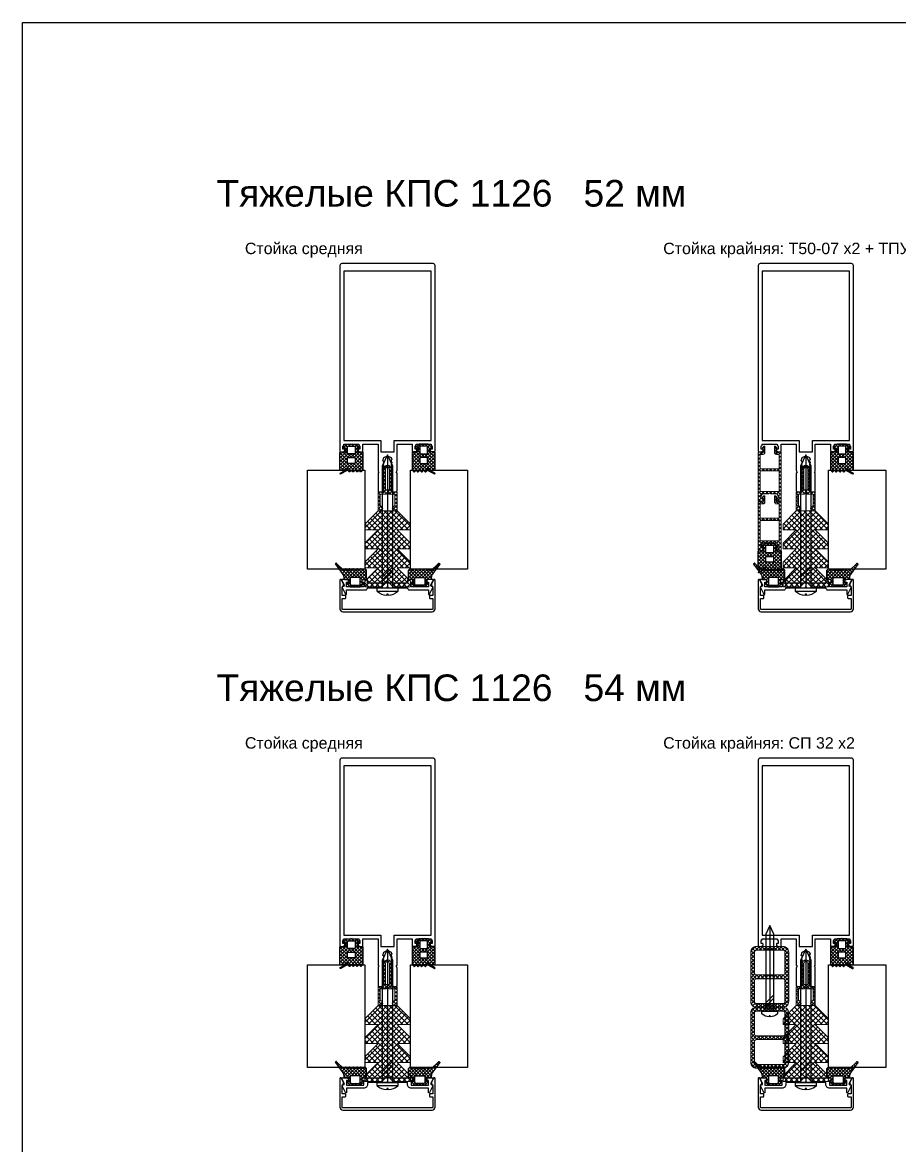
# Model space of a CAD drawing. Header units: millimetres. Extents: x 1744 to 18744, y -2272 to 2782.
# Drawn here: x 17148 to 17609, y 1986 to 2576 of the extents above; entities that cross this region are included whole.
import ezdxf

# ---------------------------------------------------------------- set-up
doc = ezdxf.new("R2010")
doc.units = ezdxf.units.MM
doc.layers.add('Steklopaket', color=5, linetype='Continuous')
doc.layers.add('подписи', color=7, linetype='Continuous')
doc.layers.add('Уплотнители', color=1, linetype='Continuous', lineweight=20)
doc.layers.add('Штриховка', color=1, linetype='Continuous', lineweight=5)
doc.styles.get("Standard").update_dxf_attribs({"font": 'arial.ttf'})

# ---------------------------------------------------------------- blocks, each defined once
blk = doc.blocks.new('КП45548')
at = {"color": 146, "true_color": 0x105689}
blk.add_lwpolyline([(-25, 21.5, 0.414214), (-24.5, 21), (-23.57, 21, 0.116434), (-23.44, 21.03), (-22.67, 21.42, 0.284079), (-22.5, 21.69), (-22.5, 22.2, 0.414214), (-22.8, 22.5), (-23.5, 22.5), (-23.5, 24), (-23.09, 24.41, 0.198912), (-23, 24.62), (-23, 25), (-19.44, 25, 0.284079), (-19.17, 25.17), (-19, 25.5), (-18.83, 25.17, 0.284079), (-18.56, 25), (-15, 25), (-15, 24.62, 0.198912), (-14.91, 24.41), (-14.5, 24), (-14.5, 22.5), (-15.2, 22.5, 0.414214), (-15.5, 22.2), (-15.5, 21.69, 0.284079), (-15.33, 21.42), (-14.56, 21.03, 0.116434), (-14.43, 21), (-13.5, 21, 0.414214), (-13, 21.5), (-13, 25), (-5, 25), (-5, 11.12, 0.198912), (-4.91, 10.91), (-4.5, 10.5), (-4.91, 10.09, 0.198912), (-5, 9.88), (-5, 0.5, 0.414214), (-4.5, 0), (-3.12, 0, 0.198912), (-2.91, 0.09), (-2.09, 0.91, 0.198912), (-2, 1.12), (-2, 1.46, 0.284079), (-2.17, 1.73), (-2.5, 1.9), (-2.17, 2.07, 0.284079), (-2, 2.34), (-2, 3.26, 0.284079), (-2.17, 3.53), (-2.5, 3.7), (-2.17, 3.87, 0.284079), (-2, 4.14), (-2, 5.06, 0.284079), (-2.17, 5.33), (-2.5, 5.5), (-2.17, 5.67, 0.284079), (-2, 5.94), (-2, 6.86, 0.284079), (-2.17, 7.13), (-2.5, 7.3), (-2.17, 7.47, 0.284079), (-2, 7.74), (-2, 8.66, 0.284079), (-2.17, 8.93), (-2.5, 9.1), (-2.17, 9.27, 0.284079), (-2, 9.54), (-2, 10.46, 0.284079), (-2.17, 10.73), (-2.5, 10.9), (-2.17, 11.07, 0.284079), (-2, 11.34), (-2, 12.26, 0.284079), (-2.17, 12.53), (-2.5, 12.7), (-2.17, 12.87, 0.284079), (-2, 13.14), (-2, 14.06, 0.284079), (-2.17, 14.33), (-2.5, 14.5), (-2.17, 14.67, 0.284079), (-2, 14.94), (-2, 15.86, 0.284079), (-2.17, 16.13), (-2.5, 16.3), (-2, 18), (0, 19), (2, 18), (2, 17.64, 0.284079), (2.17, 17.37), (2.5, 17.2), (2.17, 17.03, 0.284079), (2, 16.76), (2, 15.84, 0.284079), (2.17, 15.57), (2.5, 15.4), (2.17, 15.23, 0.284079), (2, 14.96), (2, 14.04, 0.284079), (2.17, 13.77), (2.5, 13.6), (2.17, 13.43, 0.284079), (2, 13.16), (2, 12.24, 0.284079), (2.17, 11.97), (2.5, 11.8), (2.17, 11.63, 0.284079), (2, 11.36), (2, 10.44, 0.284079), (2.17, 10.17), (2.5, 10), (2.17, 9.83, 0.284079), (2, 9.56), (2, 8.64, 0.284079), (2.17, 8.37), (2.5, 8.2), (2.17, 8.03, 0.284079), (2, 7.76), (2, 6.84, 0.284079), (2.17, 6.57), (2.5, 6.4), (2.17, 6.23, 0.284079), (2, 5.96), (2, 5.04, 0.284079), (2.17, 4.77), (2.5, 4.6), (2.17, 4.43, 0.284079), (2, 4.16), (2, 3.24, 0.284079), (2.17, 2.97), (2.5, 2.8), (2.17, 2.63, 0.284079), (2, 2.36), (2, 1.12, 0.198912), (2.09, 0.91), (2.91, 0.09, 0.198912), (3.12, 0), (4.5, 0, 0.414214), (5, 0.5), (5, 9.88, 0.198912), (4.91, 10.09), (4.5, 10.5), (4.91, 10.91, 0.198912), (5, 11.12), (5, 25), (13, 25), (13, 21.5, 0.414214), (13.5, 21), (14.43, 21, 0.116434), (14.56, 21.03), (15.33, 21.42, 0.284079), (15.5, 21.69), (15.5, 22.2, 0.414214), (15.2, 22.5), (14.5, 22.5), (14.5, 24), (14.91, 24.41, 0.198912), (15, 24.62), (15, 25), (18.56, 25, 0.284079), (18.83, 25.17), (19, 25.5), (19.17, 25.17, 0.284079), (19.44, 25), (23, 25), (23, 24.62, 0.198912), (23.09, 24.41), (23.5, 24), (23.5, 22.5), (22.8, 22.5, 0.414214), (22.5, 22.2), (22.5, 21.69, 0.284079), (22.67, 21.42), (23.44, 21.03, 0.116434), (23.57, 21), (24.5, 21, 0.414214), (25, 21.5), (25, 119, 0.414214), (24, 120), (-24, 120, 0.414214), (-25, 119)], format="xyb", close=True, dxfattribs=at)
blk.add_lwpolyline([(-3.5, 27), (-3.5, 21), (3.5, 21), (3.5, 27), (23, 27), (23, 116), (-23, 116), (-23, 27)], close=True, dxfattribs=at)
blk = doc.blocks.new('ТПУ-6002')
at = {"true_color": 0xafd9aa}
h = blk.add_hatch(dxfattribs=at)
h.set_pattern_fill('ANSI37', color=9, scale=10, angle=180, style=0)
h.set_pattern_definition([(225, (359.6389, 110.4286), (0.8838835, -0.8838835), []), (315, (359.6389, 110.4286), (0.8838835, 0.8838835), [])])
edge = h.paths.add_edge_path(flags=16)
edge.add_line((1.75, -1), (-1.75, -1))
edge.add_arc((-1.75, -1.25), 0.25, 90, 180)
edge.add_line((-2, -1.25), (-2, -4.75))
edge.add_arc((-1.75, -4.75), 0.25, 180, 270)
edge.add_line((-1.75, -5), (1.75, -5))
edge.add_arc((1.75, -4.75), 0.25, 270, 360)
edge.add_line((2, -4.75), (2, -1.25))
edge.add_arc((1.75, -1.25), 0.25, 0, 90)
edge = h.paths.add_edge_path()
edge.add_line((2.37, -12.66), (4.04, -13.57))
edge.add_arc((4.16, -13.35), 0.25, 241.51963, 270)
edge.add_line((4.16, -13.6), (5.75, -13.6))
edge.add_arc((5.75, -13.35), 0.25, 270, 360)
edge.add_line((6, -13.35), (6, -4.25))
edge.add_arc((5.75, -4.25), 0.25, 0, 90)
edge.add_line((5.75, -4), (3.25, -4))
edge.add_arc((3.25, -3.75), 0.25, 180, 270, ccw=False)
edge.add_line((3, -3.75), (3, -2.25))
edge.add_arc((3.25, -2.25), 0.25, 90, 180, ccw=False)
edge.add_line((3.25, -2), (3.9, -2))
edge.add_arc((3.9, -1.75), 0.25, 270, 405.06464)
edge.add_line((4.08, -1.57), (2.57, -0.07))
edge.add_arc((2.4, -0.25), 0.25, 45.06464, 90)
edge.add_line((2.4, 0), (-2.4, 0))
edge.add_arc((-2.4, -0.25), 0.25, 90, 134.93536)
edge.add_line((-2.57, -0.07), (-4.08, -1.57))
edge.add_arc((-3.9, -1.75), 0.25, 134.93536, 270)
edge.add_line((-3.9, -2), (-3.25, -2))
edge.add_arc((-3.25, -2.25), 0.25, 0, 90, ccw=False)
edge.add_line((-3, -2.25), (-3, -3.75))
edge.add_arc((-3.25, -3.75), 0.25, -90, 0, ccw=False)
edge.add_line((-3.25, -4), (-5.75, -4))
edge.add_arc((-5.75, -4.25), 0.25, 90, 180)
edge.add_line((-6, -4.25), (-6, -13.5))
edge.add_arc((-5.75, -13.5), 0.25, 180, 225)
edge.add_line((-5.93, -13.67), (-5.18, -14.42))
edge.add_arc((-5, -14.25), 0.25, 225, 315)
edge.add_line((-4.82, -14.42), (-4.18, -13.78))
edge.add_arc((-4, -13.95), 0.25, 45, 135, ccw=False)
edge.add_line((-3.82, -13.78), (-3.18, -14.42))
edge.add_arc((-3, -14.25), 0.25, 225, 315)
edge.add_line((-2.82, -14.42), (-2.18, -13.78))
edge.add_arc((-2, -13.95), 0.25, 45, 135, ccw=False)
edge.add_line((-1.82, -13.78), (-1.18, -14.42))
edge.add_arc((-1, -14.25), 0.25, 225, 315)
edge.add_line((-0.82, -14.42), (-0.18, -13.78))
edge.add_arc((0, -13.95), 0.25, 45, 135, ccw=False)
edge.add_line((0.18, -13.78), (0.82, -14.42))
edge.add_arc((1, -14.25), 0.25, 225, 315)
edge.add_line((1.18, -14.42), (1.87, -13.73))
edge.add_arc((2.04, -13.91), 0.25, 61.51963, 135, ccw=False)
edge.add_line((2.16, -13.69), (5.63, -15.57))
edge.add_arc((5.75, -15.35), 0.25, 241.51963, 421.51963)
edge.add_line((5.87, -15.13), (2.13, -13.1))
edge.add_arc((2.25, -12.88), 0.25, 61.51963, 241.51963, ccw=False)
edge = h.paths.add_edge_path(flags=16)
edge.add_line((1.75, -7), (-1.75, -7))
edge.add_arc((-1.75, -7.25), 0.25, 90, 180)
edge.add_line((-2, -7.25), (-2, -9.75))
edge.add_arc((-1.75, -9.75), 0.25, 180, 270)
edge.add_line((-1.75, -10), (1.75, -10))
edge.add_arc((1.75, -9.75), 0.25, 270, 360)
edge.add_line((2, -9.75), (2, -7.25))
edge.add_arc((1.75, -7.25), 0.25, 0, 90)
at = {"color": 9, "true_color": 0xafd9aa}
for points in [[(2.37, -12.66), (4.04, -13.57, 0.124913), (4.16, -13.6), (5.75, -13.6, 0.414214), (6, -13.35), (6, -4.25, 0.414214), (5.75, -4), (3.25, -4, -0.414214), (3, -3.75), (3, -2.25, -0.414214), (3.25, -2), (3.9, -2, 0.668587), (4.08, -1.57), (2.57, -0.07, 0.198619), (2.4, 0), (-2.4, 0, 0.198619), (-2.57, -0.07), (-4.08, -1.57, 0.668587), (-3.9, -2), (-3.25, -2, -0.414214), (-3, -2.25), (-3, -3.75, -0.414214), (-3.25, -4), (-5.75, -4, 0.414214), (-6, -4.25), (-6, -13.5, 0.198912), (-5.93, -13.67), (-5.18, -14.42, 0.414214), (-4.82, -14.42), (-4.18, -13.78, -0.414214), (-3.82, -13.78), (-3.18, -14.42, 0.414214), (-2.82, -14.42), (-2.18, -13.78, -0.414214), (-1.82, -13.78), (-1.18, -14.42, 0.414214), (-0.82, -14.42), (-0.18, -13.78, -0.414214), (0.18, -13.78), (0.82, -14.42, 0.414214), (1.18, -14.42), (1.87, -13.73, -0.332076), (2.16, -13.69), (5.63, -15.57, 1), (5.87, -15.13), (2.13, -13.1, -1)], [(1.75, -1), (-1.75, -1, 0.414214), (-2, -1.25), (-2, -4.75, 0.414214), (-1.75, -5), (1.75, -5, 0.414214), (2, -4.75), (2, -1.25, 0.414214)], [(1.75, -7), (-1.75, -7, 0.414214), (-2, -7.25), (-2, -9.75, 0.414214), (-1.75, -10), (1.75, -10, 0.414214), (2, -9.75), (2, -7.25, 0.414214)]]:
    blk.add_lwpolyline(points, format="xyb", close=True, dxfattribs=at)
blk = doc.blocks.new('КПС 917')
blk.add_lwpolyline([(10.5, 1.08), (0.62, 1.08, 0.198912), (0.41, 0.99), (0, 0.58), (-0.41, 0.99, 0.198912), (-0.62, 1.08), (-10.5, 1.08, 0.414214), (-11.5, 2.08), (-21.5, 2.08), (-21.5, 4.28, 0.414214), (-21.8, 4.58), (-21.83, 4.58, 0.291473), (-22.1, 4.41), (-23.77, 0.83, 0.414214), (-23.63, 0.43), (-22.87, 0.08, -0.414214), (-22.73, -0.32), (-23.97, -2.99, 0.548619), (-23.7, -3.42), (-21.57, -3.42, 0.116434), (-21.44, -3.39), (-20.67, -3, 0.284079), (-20.5, -2.73), (-20.5, -2.22, 0.414214), (-20.8, -1.92), (-21.5, -1.92), (-21.5, 0.58), (-12.5, 0.58), (-12.5, -1.92), (-13.2, -1.92, 0.414214), (-13.5, -2.22), (-13.5, -2.73, 0.284079), (-13.33, -3), (-12.56, -3.39, 0.116434), (-12.43, -3.42), (-11, -3.42, 0.414214), (-10.5, -2.92), (-10.5, -1.42), (10.5, -1.42), (10.5, -2.92, 0.414214), (11, -3.42), (12.43, -3.42, 0.116434), (12.56, -3.39), (13.33, -3, 0.284079), (13.5, -2.73), (13.5, -2.22, 0.414214), (13.2, -1.92), (12.5, -1.92), (12.5, 0.58), (21.5, 0.58), (21.5, -1.92), (20.8, -1.92, 0.414214), (20.5, -2.22), (20.5, -2.73, 0.284079), (20.67, -3), (21.44, -3.39, 0.116434), (21.57, -3.42), (23.7, -3.42, 0.548619), (23.97, -2.99), (22.73, -0.32, -0.414214), (22.87, 0.08), (23.63, 0.43, 0.414214), (23.77, 0.83), (22.1, 4.41, 0.291473), (21.83, 4.58), (21.8, 4.58, 0.414214), (21.5, 4.28), (21.5, 2.08), (11.5, 2.08, 0.414214)], format="xyb", close=True)
blk = doc.blocks.new('ТПУ-007ММ')
at = {"true_color": 0xafd9aa}
h = blk.add_hatch(dxfattribs=at)
h.set_pattern_fill('ANSI37', color=9, scale=10, angle=180, style=0)
h.set_pattern_definition([(225, (-3851.0623, 2334.4012), (0.88388348, -0.88388348), []), (315, (-3851.0623, 2334.4012), (0.88388348, 0.88388348), [])])
edge = h.paths.add_edge_path(flags=16)
edge.add_line((2.1, -1), (-2.1, -1))
edge.add_arc((-2.1, -1.5), 0.5, 90, 180)
edge.add_line((-2.6, -1.5), (-2.6, -4.5))
edge.add_arc((-2.1, -4.5), 0.5, 180, 270)
edge.add_line((-2.1, -5), (2.1, -5))
edge.add_arc((2.1, -4.5), 0.5, 270, 360)
edge.add_line((2.6, -4.5), (2.6, -1.5))
edge.add_arc((2.1, -1.5), 0.5, 0, 90)
edge = h.paths.add_edge_path()
edge.add_arc((-3.85, -2.25), 0.25, 0, 90, ccw=False)
edge.add_line((-3.6, -2.25), (-3.6, -3.75))
edge.add_arc((-3.85, -3.75), 0.25, -90, 0, ccw=False)
edge.add_line((-3.85, -4), (-5.75, -4))
edge.add_arc((-5.75, -4.25), 0.25, 90, 180)
edge.add_line((-6, -4.25), (-6, -8.62))
edge.add_arc((-5.8, -8.62), 0.2, 180, 225)
edge.add_line((-5.94, -8.76), (-5.18, -9.53))
edge.add_arc((-5, -9.35), 0.25, 225, 315)
edge.add_line((-4.82, -9.53), (-4.18, -8.88))
edge.add_arc((-4, -9.06), 0.25, 45, 135, ccw=False)
edge.add_line((-3.82, -8.88), (-3.18, -9.53))
edge.add_arc((-3, -9.35), 0.25, 225, 315)
edge.add_line((-2.82, -9.53), (-2.18, -8.88))
edge.add_arc((-2, -9.06), 0.25, 45, 135, ccw=False)
edge.add_line((-1.82, -8.88), (-1.18, -9.53))
edge.add_arc((-1, -9.35), 0.25, 225, 315)
edge.add_line((-0.82, -9.53), (-0.18, -8.88))
edge.add_arc((0, -9.06), 0.25, 45, 135, ccw=False)
edge.add_line((0.18, -8.88), (0.82, -9.53))
edge.add_arc((1, -9.35), 0.25, 225, 315)
edge.add_line((1.18, -9.53), (1.82, -8.88))
edge.add_arc((2, -9.06), 0.25, 45, 135, ccw=False)
edge.add_line((2.18, -8.88), (2.82, -9.53))
edge.add_arc((3, -9.35), 0.25, 225, 315)
edge.add_line((3.18, -9.53), (3.82, -8.88))
edge.add_arc((4, -9.06), 0.25, 45, 135, ccw=False)
edge.add_line((4.18, -8.88), (4.82, -9.53))
edge.add_arc((5, -9.35), 0.25, 225, 315)
edge.add_line((5.18, -9.53), (5.82, -8.88))
edge.add_arc((6, -9.06), 0.25, 45, 135, ccw=False)
edge.add_line((6.18, -8.88), (9.82, -12.42))
edge.add_arc((10, -12.25), 0.25, 225, 315)
edge.add_line((10.18, -12.42), (10.39, -12.21))
edge.add_arc((10.21, -12.04), 0.25, 315, 380.22486)
edge.add_line((10.44, -11.95), (6.8, -7.06))
edge.add_arc((10, -4.67), 4, 180, 216.76049, ccw=False)
edge.add_line((6, -4.67), (6, -4.3))
edge.add_arc((5.7, -4.3), 0.3, 360, 450)
edge.add_line((5.7, -4), (3.85, -4))
edge.add_arc((3.85, -3.75), 0.25, 180, 270, ccw=False)
edge.add_line((3.6, -3.75), (3.6, -2.25))
edge.add_arc((3.85, -2.25), 0.25, 90, 180, ccw=False)
edge.add_line((3.85, -2), (4.1, -2))
edge.add_arc((4.1, -1.75), 0.25, 270, 405.06464)
edge.add_line((4.28, -1.57), (2.57, -0.07))
edge.add_arc((2.4, -0.25), 0.25, 45.06464, 90)
edge.add_line((2.4, 0), (-2.4, 0))
edge.add_arc((-2.4, -0.25), 0.25, 90, 134.93536)
edge.add_line((-2.57, -0.07), (-4.28, -1.57))
edge.add_arc((-4.1, -1.75), 0.25, 134.93536, 270)
edge.add_line((-4.1, -2), (-3.85, -2))
at = {"color": 9, "true_color": 0xafd9aa}
for points in [[(-3.85, -2, -0.414214), (-3.6, -2.25), (-3.6, -3.75, -0.414214), (-3.85, -4), (-5.75, -4, 0.414214), (-6, -4.25), (-6, -8.62, 0.198912), (-5.94, -8.76), (-5.18, -9.53, 0.414214), (-4.82, -9.53), (-4.18, -8.88, -0.414214), (-3.82, -8.88), (-3.18, -9.53, 0.414214), (-2.82, -9.53), (-2.18, -8.88, -0.414214), (-1.82, -8.88), (-1.18, -9.53, 0.414214), (-0.82, -9.53), (-0.18, -8.88, -0.414214), (0.18, -8.88), (0.82, -9.53, 0.414214), (1.18, -9.53), (1.82, -8.88, -0.414214), (2.18, -8.88), (2.82, -9.53, 0.414214), (3.18, -9.53), (3.82, -8.88, -0.414214), (4.18, -8.88), (4.82, -9.53, 0.414214), (5.18, -9.53), (5.82, -8.88, -0.414214), (6.18, -8.88), (9.82, -12.42, 0.414214), (10.18, -12.42), (10.39, -12.21, 0.292538), (10.44, -11.95), (6.8, -7.06, -0.161788), (6, -4.67), (6, -4.3, 0.414214), (5.7, -4), (3.85, -4, -0.414214), (3.6, -3.75), (3.6, -2.25, -0.414214), (3.85, -2), (4.1, -2, 0.668587), (4.28, -1.57), (2.57, -0.07, 0.198619), (2.4, 0), (-2.4, 0, 0.198619), (-2.57, -0.07), (-4.28, -1.57, 0.668587), (-4.1, -2)], [(2.1, -1), (-2.1, -1, 0.414214), (-2.6, -1.5), (-2.6, -4.5, 0.414214), (-2.1, -5), (2.1, -5, 0.414214), (2.6, -4.5), (2.6, -1.5, 0.414214)]]:
    blk.add_lwpolyline(points, format="xyb", close=True, dxfattribs=at)
blk = doc.blocks.new('КП45310')
at = {"color": 0}
blk.add_lwpolyline([(23.8, -4.26), (23.8, -8.78, -0.279739), (23.48, -9.31, 0.401559), (23.17, -10.23), (24.24, -12.52, 0.802585), (25, -12.36), (25, 2.74, 0.414214), (23.5, 4.24), (-23.5, 4.24, 0.414214), (-25, 2.74), (-25, -12.36, 0.802585), (-24.24, -12.52), (-23.17, -10.23, 0.401559), (-23.48, -9.31, -0.279739), (-23.8, -8.78), (-23.8, -4.26), (-22.3, -4.26, 0.414214), (-22, -3.96), (-22, -3.06, 0.414214), (-22.3, -2.76), (-23.8, -2.76), (-23.8, 2.74, -0.414214), (-23.5, 3.04), (23.5, 3.04, -0.414214), (23.8, 2.74), (23.8, -2.76), (22.3, -2.76, 0.414214), (22, -3.06), (22, -3.96, 0.414214), (22.3, -4.26)], format="xyb", close=True, dxfattribs=at)
blk = doc.blocks.new('ВС 5.5х70 А2 DIN7981')
for p, q in [((0, 0), (0, -70)), ((-5.4, -71.69), (5.4, -71.69))]:
    blk.add_line(p, q)
for points in [[(2.75, -70), (2.75, -5.9), (0, 0), (-2.75, -5.9), (-2.75, -70)], [(-2.75, -66.67), (2.75, -61.17), (2.75, -58.88), (-2.75, -64.38)]]:
    blk.add_lwpolyline(points, close=True)
blk.add_lwpolyline([(-0.39, -73.94, -0.161849), (-5.22, -72.08, -0.223888), (-5.4, -71.69), (-5.4, -70), (5.4, -70), (5.4, -71.69, -0.223888), (5.22, -72.08, -0.161849), (0.39, -73.94), (0.39, -73.24), (-0.39, -73.24)], format="xyb", close=True)
blk = doc.blocks.new('Т50-07')
at = {"layer": 'Штриховка', "lineweight": 5}
h = blk.add_hatch(dxfattribs=at)
h.set_pattern_fill('ANSI37', color=256, scale=11.2, angle=90, style=0)
h.set_pattern_definition([(135, (-11406.9071, 3792.9893), (-0.9899495, -0.9899495), []), (225, (-11406.9071, 3792.9893), (0.9899495, -0.9899495), [])])
h.paths.add_polyline_path([(1.2, 5), (1.2, -5), (12, -5), (12, 5)], flags=16)
edge = h.paths.add_edge_path()
edge.add_line((0, 5), (-7.5, 5))
edge.add_line((-7.5, 5), (-7.5, 3.5))
edge.add_arc((-8.5, 3.5), 1, -90, 0, ccw=False)
edge.add_line((-8.5, 2.5), (-11.48, 2.5))
edge.add_arc((-11.48, 2.82), 0.317, 135, 270, ccw=False)
edge.add_line((-11.71, 3.04), (-11.04, 3.71))
edge.add_arc((-10.82, 3.5), 0.3, 45, 135, ccw=False)
edge.add_line((-10.61, 3.71), (-10.4, 3.5))
edge.add_line((-10.4, 3.5), (-8.5, 3.5))
edge.add_line((-8.5, 3.5), (-8.5, 4.8))
edge.add_arc((-8.5, 5.1), 0.3, 180, 270, ccw=False)
edge.add_line((-8.8, 5.1), (-8.8, 5.7))
edge.add_arc((-8.5, 5.7), 0.3, 90, 180, ccw=False)
edge.add_line((-8.5, 6), (16.7, 6))
edge.add_arc((16.7, 5.5), 0.5, 0, 90, ccw=False)
edge.add_line((17.2, 5.5), (17.2, 4.57))
edge.add_arc((16.9, 4.57), 0.3, -26.56505, 0, ccw=False)
edge.add_line((17.17, 4.44), (16.78, 3.67))
edge.add_arc((16.51, 3.8), 0.3, 270, 333.43495, ccw=False)
edge.add_line((16.51, 3.5), (16, 3.5))
edge.add_arc((16, 3.8), 0.3, 180, 270, ccw=False)
edge.add_line((15.7, 3.8), (15.7, 4.5))
edge.add_line((15.7, 4.5), (14.2, 4.5))
edge.add_line((14.2, 4.5), (13.79, 4.09))
edge.add_arc((13.58, 4.3), 0.3, 270, 315, ccw=False)
edge.add_line((13.58, 4), (13.2, 4))
edge.add_line((13.2, 4), (13.2, 0.62))
edge.add_arc((12.9, 0.62), 0.3, -45, 0, ccw=False)
edge.add_line((13.11, 0.41), (12.7, 0))
edge.add_line((12.7, 0), (13.11, -0.41))
edge.add_arc((12.9, -0.62), 0.3, 0, 45, ccw=False)
edge.add_line((13.2, -0.62), (13.2, -4))
edge.add_line((13.2, -4), (13.58, -4))
edge.add_arc((13.58, -4.3), 0.3, 45, 90, ccw=False)
edge.add_line((13.79, -4.09), (14.2, -4.5))
edge.add_line((14.2, -4.5), (15.7, -4.5))
edge.add_line((15.7, -4.5), (15.7, -3.8))
edge.add_arc((16, -3.8), 0.3, 90, 180, ccw=False)
edge.add_line((16, -3.5), (16.51, -3.5))
edge.add_arc((16.51, -3.8), 0.3, 26.56505, 90, ccw=False)
edge.add_line((16.78, -3.67), (17.17, -4.44))
edge.add_arc((16.9, -4.57), 0.3, 0, 26.56505, ccw=False)
edge.add_line((17.2, -4.57), (17.2, -5.5))
edge.add_arc((16.7, -5.5), 0.5, -90, 0, ccw=False)
edge.add_line((16.7, -6), (-8.5, -6))
edge.add_arc((-8.5, -5.7), 0.3, 180, 270, ccw=False)
edge.add_line((-8.8, -5.7), (-8.8, -5.1))
edge.add_arc((-8.5, -5.1), 0.3, 90, 180, ccw=False)
edge.add_line((-8.5, -4.8), (-8.5, -3.5))
edge.add_line((-8.5, -3.5), (-10.4, -3.5))
edge.add_line((-10.4, -3.5), (-10.61, -3.71))
edge.add_arc((-10.82, -3.5), 0.3, 225, 315, ccw=False)
edge.add_line((-11.04, -3.71), (-11.71, -3.04))
edge.add_arc((-11.48, -2.82), 0.317, 90, 225, ccw=False)
edge.add_line((-11.48, -2.5), (-8.5, -2.5))
edge.add_arc((-8.5, -3.5), 1, 0, 90, ccw=False)
edge.add_line((-7.5, -3.5), (-7.5, -5))
edge.add_line((-7.5, -5), (0, -5))
edge.add_line((0, -5), (0, 5))
at = {"layer": 'Уплотнители'}
blk.add_lwpolyline([(0, 5), (-7.5, 5), (-7.5, 3.5, -0.414214), (-8.5, 2.5), (-11.48, 2.5, -0.668179), (-11.71, 3.04), (-11.04, 3.71, -0.414214), (-10.61, 3.71), (-10.4, 3.5), (-8.5, 3.5), (-8.5, 4.8, -0.414214), (-8.8, 5.1), (-8.8, 5.7, -0.414214), (-8.5, 6), (16.7, 6, -0.414214), (17.2, 5.5), (17.2, 4.57, -0.116434), (17.17, 4.44), (16.78, 3.67, -0.284079), (16.51, 3.5), (16, 3.5, -0.414214), (15.7, 3.8), (15.7, 4.5), (14.2, 4.5), (13.79, 4.09, -0.198912), (13.58, 4), (13.2, 4), (13.2, 0.62, -0.198912), (13.11, 0.41), (12.7, 0), (13.11, -0.41, -0.198912), (13.2, -0.62), (13.2, -4), (13.58, -4, -0.198912), (13.79, -4.09), (14.2, -4.5), (15.7, -4.5), (15.7, -3.8, -0.414214), (16, -3.5), (16.51, -3.5, -0.284079), (16.78, -3.67), (17.17, -4.44, -0.116434), (17.2, -4.57), (17.2, -5.5, -0.414214), (16.7, -6), (-8.5, -6, -0.414214), (-8.8, -5.7), (-8.8, -5.1, -0.414214), (-8.5, -4.8), (-8.5, -3.5), (-10.4, -3.5), (-10.61, -3.71, -0.414214), (-11.04, -3.71), (-11.71, -3.04, -0.668179), (-11.48, -2.5), (-8.5, -2.5, -0.414214), (-7.5, -3.5), (-7.5, -5), (0, -5)], format="xyb", close=True, dxfattribs=at)
blk.add_lwpolyline([(1.2, 5), (1.2, -5), (12, -5), (12, 5)], close=True, dxfattribs=at)
blk = doc.blocks.new('КП45313-2')
blk.add_lwpolyline([(-12.43, -2.6, -0.116434), (-12.56, -2.57), (-13.33, -2.18, -0.284079), (-13.5, -1.92), (-13.5, -1.4, -0.414214), (-13.2, -1.1), (-12.5, -1.1), (-12.5, 1.4), (-21.5, 1.4), (-21.5, -1.1), (-20.8, -1.1, -0.414214), (-20.5, -1.4), (-20.5, -1.92, -0.284079), (-20.67, -2.18), (-21.44, -2.57, -0.116434), (-21.57, -2.6), (-23.7, -2.6, -0.548619), (-23.97, -2.17), (-22.73, 0.5, 0.414214), (-22.87, 0.89), (-23.63, 1.25, -0.414214), (-23.77, 1.64), (-22.1, 5.23, -0.291473), (-21.83, 5.4), (-21.8, 5.4, -0.414214), (-21.5, 5.1), (-21.5, 2.9), (-12.5, 2.9, -0.414214), (-10.5, 0.9), (-10.5, -0.1), (-0.44, -0.1, -0.284079), (-0.17, -0.27), (0, -0.6), (0.17, -0.27, -0.284079), (0.44, -0.1), (10.5, -0.1), (10.5, 0.9, -0.414214), (12.5, 2.9), (21.5, 2.9), (21.5, 5.1, -0.414214), (21.8, 5.4), (21.83, 5.4, -0.291473), (22.1, 5.23), (23.77, 1.64, -0.414214), (23.63, 1.25), (22.87, 0.89, 0.414214), (22.73, 0.5), (23.97, -2.17, -0.548619), (23.7, -2.6), (21.57, -2.6, -0.116434), (21.44, -2.57), (20.67, -2.18, -0.284079), (20.5, -1.92), (20.5, -1.4, -0.414214), (20.8, -1.1), (21.5, -1.1), (21.5, 1.4), (12.5, 1.4), (12.5, -1.1), (13.2, -1.1, -0.414214), (13.5, -1.4), (13.5, -1.92, -0.284079), (13.33, -2.18), (12.56, -2.57, -0.116434), (12.43, -2.6)], format="xyb", close=True)
blk = doc.blocks.new('Т50-03')
at = {"layer": 'Штриховка', "lineweight": 5}
h = blk.add_hatch(dxfattribs=at)
h.set_pattern_fill('ANSI37', color=256, scale=11.2, angle=90, style=0)
h.set_pattern_definition([(135, (-7152.173, 3902.1519), (-0.9899495, -0.9899495), []), (225, (-7152.173, 3902.1519), (0.9899495, -0.9899495), [])])
edge = h.paths.add_edge_path()
edge.add_arc((-20.75, -3.75), 1.25, 9.2818, 180)
edge.add_line((-22, -3.75), (-22, -4.7))
edge.add_arc((-21.7, -4.7), 0.3, 180, 270)
edge.add_line((-21.7, -5), (-12.3, -5))
edge.add_arc((-12.3, -4.7), 0.3, 270, 360)
edge.add_line((-12, -4.7), (-12, -2.3))
edge.add_arc((-11.7, -2.3), 0.3, 90, 180, ccw=False)
edge.add_line((-11.7, -2), (-5.2, -2))
edge.add_arc((-5, -2), 0.2, 180, 360)
edge.add_line((-4.8, -2), (0, -2))
edge.add_arc((0, 0), 2, 270, 450)
edge.add_line((0, 2), (-4.8, 2))
edge.add_arc((-5, 2), 0.2, 0, 180)
edge.add_line((-5.2, 2), (-11.7, 2))
edge.add_arc((-11.7, 2.3), 0.3, 180, 270, ccw=False)
edge.add_line((-12, 2.3), (-12, 4.7))
edge.add_arc((-12.3, 4.7), 0.3, 0, 90)
edge.add_line((-12.3, 5), (-21.7, 5))
edge.add_arc((-21.7, 4.7), 0.3, 90, 180)
edge.add_line((-22, 4.7), (-22, 3.75))
edge.add_arc((-20.75, 3.75), 1.25, 180, 350.7182)
edge.add_arc((-19.22, 3.5), 0.3, 90, 170.7182, ccw=False)
edge.add_line((-19.22, 3.8), (-13.2, 3.8))
edge.add_line((-13.2, 3.8), (-13.2, 0.82))
edge.add_arc((-12.9, 0.82), 0.3, 180, 225)
edge.add_line((-13.11, 0.61), (-12.5, 0))
edge.add_line((-12.5, 0), (-13.11, -0.61))
edge.add_arc((-12.9, -0.82), 0.3, 135, 180)
edge.add_line((-13.2, -0.82), (-13.2, -3.8))
edge.add_line((-13.2, -3.8), (-19.22, -3.8))
edge.add_arc((-19.22, -3.5), 0.3, 189.2818, 270, ccw=False)
edge = h.paths.add_edge_path(flags=16)
edge.add_line((-11, 1), (0, 1))
edge.add_arc((0, 0), 1, -90, 90, ccw=False)
edge.add_line((0, -1), (-11, -1))
edge.add_line((-11, -1), (-11, 1))
at = {"layer": 'Уплотнители'}
for points in [[(-19.52, -3.55, 0.922113), (-22, -3.75), (-22, -4.7, 0.414214), (-21.7, -5), (-12.3, -5, 0.414214), (-12, -4.7), (-12, -2.3, -0.414214), (-11.7, -2), (-5.2, -2, 1), (-4.8, -2), (0, -2, 1), (0, 2), (-4.8, 2, 1), (-5.2, 2), (-11.7, 2, -0.414214), (-12, 2.3), (-12, 4.7, 0.414214), (-12.3, 5), (-21.7, 5, 0.414214), (-22, 4.7), (-22, 3.75, 0.922113), (-19.52, 3.55, -0.367523), (-19.22, 3.8), (-13.2, 3.8), (-13.2, 0.82, 0.198912), (-13.11, 0.61), (-12.5, 0), (-13.11, -0.61, 0.198912), (-13.2, -0.82), (-13.2, -3.8), (-19.22, -3.8, -0.367523)], [(-11, 1), (0, 1, -1), (0, -1), (-11, -1)]]:
    blk.add_lwpolyline(points, format="xyb", close=True, dxfattribs=at)
blk = doc.blocks.new('Т50-10')
at = {"layer": 'Штриховка', "lineweight": 5, "true_color": 0x5e67af}
h = blk.add_hatch(dxfattribs=at)
h.set_pattern_fill('NET', color=165, scale=16, angle=-45, style=0)
h.set_pattern_definition([(315, (4299.9565, 8121.2784), (1.41421356, 1.41421356), []), (45, (4299.9565, 8121.2784), (-1.41421356, 1.41421356), [])])
h.paths.add_polyline_path([(-40, -3), (-40, -12), (-37, -12), (-30, -5), (-30, -12), (-27, -12), (-20, -5), (-20, -12), (-17, -12), (-10, -5), (-10, -12), (-7, -12), (0, -5), (0, 5), (-7, 12), (-10, 12), (-10, 5), (-17, 12), (-20, 12), (-20, 5), (-27, 12), (-30, 12), (-30, 5), (-37, 12), (-40, 12), (-40, 3), (-37, 0)])
at = {"layer": 'Уплотнители', "color": 165, "true_color": 0x5e67af}
blk.add_line((-37, 0), (-1.5, 0), dxfattribs=at)
blk.add_lwpolyline([(-40, -3), (-40, -12), (-37, -12), (-30, -5), (-30, -12), (-27, -12), (-20, -5), (-20, -12), (-17, -12), (-10, -5), (-10, -12), (-7, -12), (0, -5), (0, 5), (-7, 12), (-10, 12), (-10, 5), (-17, 12), (-20, 12), (-20, 5), (-27, 12), (-30, 12), (-30, 5), (-37, 12), (-40, 12), (-40, 3), (-37, 0)], close=True, dxfattribs=at)
blk = doc.blocks.new('speyser32')
for points in [[(20, 29), (20, 3, -0.414214), (17, 0), (3, 0, -0.414214), (0, 3), (0, 29, -0.414214), (3, 32), (17, 32, -0.414214)], [(17, 30), (3, 30, 0.414214), (2, 29), (2, 18, 0.414214), (3, 17), (17, 17, 0.414214), (18, 18), (18, 29, 0.414214)], [(18, 14), (18, 3, -0.414214), (17, 2), (3, 2, -0.414214), (2, 3), (2, 14, -0.414214), (3, 15), (17, 15, -0.414214)]]:
    blk.add_lwpolyline(points, format="xyb", close=True)
blk = doc.blocks.new('Спейсер 32')
at = {"layer": 'Штриховка', "lineweight": 5}
h = blk.add_hatch(dxfattribs=at)
h.set_pattern_fill('ANSI37', color=256, scale=11.2, angle=90, style=0)
h.set_pattern_definition([(135, (-7577.3057, 3664.8835), (-0.9899495, -0.9899495), []), (225, (-7577.3057, 3664.8835), (0.9899495, -0.9899495), [])])
edge = h.paths.add_edge_path()
edge.add_line((3, 10), (29, 10))
edge.add_arc((29, 7), 3, 0, 90, ccw=False)
edge.add_line((32, 7), (32, -7))
edge.add_arc((29, -7), 3, -90, 0, ccw=False)
edge.add_line((29, -10), (3, -10))
edge.add_arc((3, -7), 3, 180, 270, ccw=False)
edge.add_line((0, -7), (0, 7))
edge.add_arc((3, 7), 3, 90, 180, ccw=False)
edge = h.paths.add_edge_path(flags=16)
edge.add_line((2, 7), (2, -7))
edge.add_arc((3, -7), 1, 180, 270)
edge.add_line((3, -8), (14, -8))
edge.add_arc((14, -7), 1, 270, 360)
edge.add_line((15, -7), (15, 7))
edge.add_arc((14, 7), 1, 360, 450)
edge.add_line((14, 8), (3, 8))
edge.add_arc((3, 7), 1, 90, 180)
edge = h.paths.add_edge_path(flags=16)
edge.add_line((18, 8), (29, 8))
edge.add_arc((29, 7), 1, 0, 90, ccw=False)
edge.add_line((30, 7), (30, -7))
edge.add_arc((29, -7), 1, -90, 0, ccw=False)
edge.add_line((29, -8), (18, -8))
edge.add_arc((18, -7), 1, 180, 270, ccw=False)
edge.add_line((17, -7), (17, 7))
edge.add_arc((18, 7), 1, 90, 180, ccw=False)
at = {"layer": 'Уплотнители', "rotation": 90}
blk.add_blockref('speyser32', (32, -10), dxfattribs=at)
blk = doc.blocks.new('ВС 4.2х45 А2 DIN7981')
blk.add_line((-45, 0), (0, 0))
for points in [[(0, 2.1), (-40.5, 2.1), (-45, 0), (-40.5, -2.1), (0, -2.1)], [(-2.54, -2.1), (-6.74, 2.1), (-8.49, 2.1), (-4.29, -2.1)]]:
    blk.add_lwpolyline(points, close=True)
blk.add_lwpolyline([(3.01, -0.3, -0.161849), (1.58, -3.98, -0.223888), (1.29, -4.12), (0, -4.12), (0, 4.12), (1.29, 4.12, -0.223888), (1.58, 3.98, -0.161849), (3.01, 0.3), (2.47, 0.3), (2.47, -0.3)], format="xyb", close=True)

msp = doc.modelspace()

# ---------------------------------------------------------------- linework, layer by layer
msp.add_lwpolyline([(17147.842, 2576.164), (18744.391, 2576.164), (18744.391, -2272.042), (17147.842, -2272.042)], close=True)
at = {"layer": 'Steklopaket'}
for points in [[(17297.844, 2340.76), (17327.844, 2340.76), (17327.844, 2288.76), (17297.844, 2288.76)], [(17351.844, 2340.76), (17381.844, 2340.76), (17381.844, 2288.76), (17351.844, 2288.76)], [(17571.844, 2340.76), (17601.844, 2340.76), (17601.844, 2288.76), (17571.844, 2288.76)], [(17297.844, 2080.76), (17327.844, 2080.76), (17327.844, 2026.76), (17297.844, 2026.76)], [(17351.844, 2080.76), (17381.844, 2080.76), (17381.844, 2026.76), (17351.844, 2026.76)], [(17571.844, 2080.76), (17601.844, 2080.76), (17601.844, 2026.76), (17571.844, 2026.76)]]:
    msp.add_lwpolyline(points, close=True, dxfattribs=at)

# ---------------------------------------------------------------- block references
for name, p in [('КП45548', (17339.844, 2329.36)), ('КП45548', (17559.844, 2329.36)), ('ТПУ-6002', (17358.844, 2354.36)), ('ТПУ-6002', (17578.844, 2354.36)), ('ВС 5.5х70 А2 DIN7981', (17339.844, 2348.859)), ('ВС 5.5х70 А2 DIN7981', (17559.844, 2348.859)), ('КП45548', (17339.844, 2069.36)), ('КП45548', (17559.844, 2069.36)), ('ТПУ-6002', (17358.844, 2094.36)), ('ТПУ-6002', (17578.844, 2094.36)), ('ВС 5.5х70 А2 DIN7981', (17339.844, 2088.861)), ('ВС 5.5х70 А2 DIN7981', (17559.844, 2088.861))]:
    msp.add_blockref(name, p)
at = {"xscale": -1}
for p in [(17320.844, 2354.36), (17540.844, 2302.36), (17320.844, 2094.36)]:
    msp.add_blockref('ТПУ-6002', p, dxfattribs=at)
for name, p, rotation in [('Т50-07', (17540.844, 2341.56), 270), ('Т50-03', (17339.844, 2341.36), 90), ('Т50-03', (17559.844, 2341.36), 90), ('Т50-07', (17540.844, 2315.56), 270), ('Т50-10', (17339.844, 2319.359), 90), ('Т50-10', (17559.844, 2319.359), 90), ('ТПУ-007ММ', (17322.844, 2279.36), 180), ('ТПУ-007ММ', (17542.844, 2279.36), 180), ('КП45310', (17339.844, 2270.604), 180), ('КПС 917', (17339.844, 2279.941), 180), ('КП45310', (17559.844, 2270.604), 180), ('КПС 917', (17559.844, 2279.941), 180), ('ВС 4.2х45 А2 DIN7981', (17540.844, 2056.36), 270), ('Спейсер 32', (17540.844, 2090.36), 270), ('Т50-03', (17339.844, 2081.36), 90), ('Т50-03', (17559.844, 2081.36), 90), ('Т50-10', (17339.844, 2059.359), 90), ('Спейсер 32', (17540.844, 2058.36), 270), ('Т50-10', (17559.844, 2059.359), 90), ('ТПУ-007ММ', (17322.844, 2017.36), 180), ('ТПУ-007ММ', (17542.844, 2017.36), 180), ('КП45310', (17339.844, 2008.604), 180), ('КП45313-2', (17339.844, 2018.758), 180), ('КП45310', (17559.844, 2008.604), 180), ('КП45313-2', (17559.844, 2018.758), 180)]:
    msp.add_blockref(name, p, dxfattribs=dict(rotation=rotation))
at = {"xscale": -1, "rotation": 180}
for p in [(17356.844, 2279.36), (17576.844, 2279.36), (17356.844, 2017.36), (17576.844, 2017.36)]:
    msp.add_blockref('ТПУ-007ММ', p, dxfattribs=at)

# ---------------------------------------------------------------- texts
at = {"layer": 'подписи'}
for s, height, p in [('Тяжелые КПС 1126   52 мм', 14, (17249.844, 2479.36)), ('Стойка средняя', 6, (17264.844, 2454.36)), ('Стойка крайняя: Т50-07 x2 + ТПУ-6002', 6, (17484.844, 2454.36)), ('Тяжелые КПС 1126   54 мм', 14, (17249.844, 2219.36)), ('Стойка средняя', 6, (17264.844, 2194.36)), ('Стойка крайняя: СП 32 x2', 6, (17484.844, 2194.36))]:
    msp.add_text(s, height=height, dxfattribs=at).set_placement(p)

doc.saveas('drawing.dxf')
